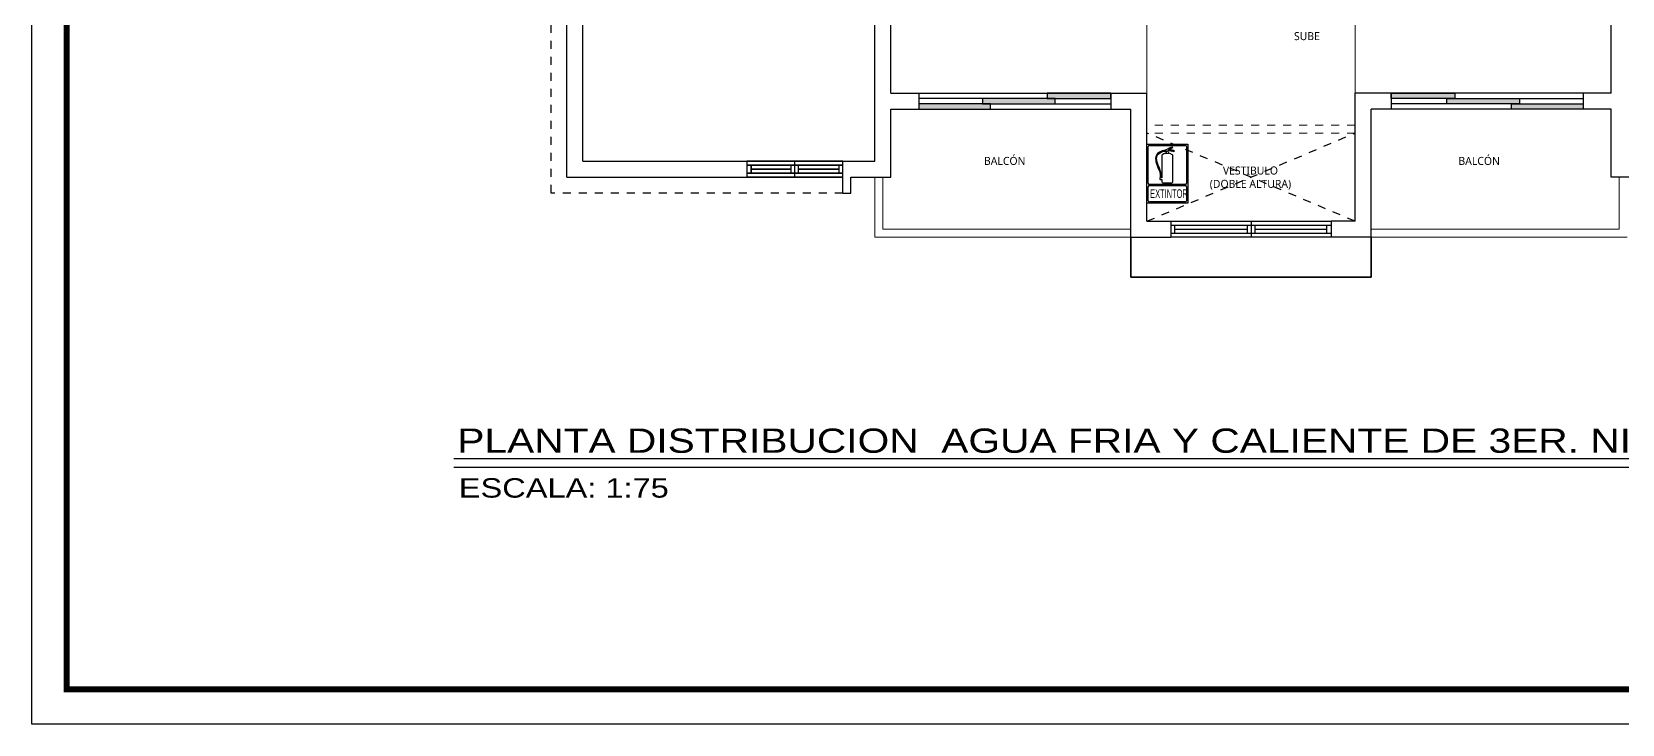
# Model space of a CAD drawing. Header units: feet. Extents: x 1019 to 2236, y -546 to 122.
# Drawn here: x 1054.27 to 1074.15, y -144.98 to -136.33 of the extents above; entities that cross this region are included whole.
import ezdxf

# ---------------------------------------------------------------- set-up
doc = ezdxf.new("R2010")
doc.units = ezdxf.units.FT
doc.header["$LTSCALE"] = 0.05
doc.header["$MEASUREMENT"] = 0
doc.linetypes.add('DASHED2', pattern=[0.375, 0.25, -0.125])
doc.linetypes.add('HIDDEN', pattern=[9.525, 6.35, -3.175])
for name, color, linetype, lineweight in [('A-GENM', 8, 'Continuous', 9), ('A-WALL', 7, 'Continuous', 25), ('AGUA POTABLE', 5, 'HIDDEN', 35), ('closet', 8, 'Continuous', 5), ('escalera', 8, 'DASHED2', 0), ('MB', 8, 'Continuous', 20)]:
    doc.layers.add(name, color=color, linetype=linetype, lineweight=lineweight)
for name, color, linetype in [('ANNDTOBJ', 2, 'Continuous'), ('MARCO', 1, 'Continuous'), ('PERT-VENT', 8, 'Continuous'), ('PISO', 8, 'Continuous'), ('textos', 7, 'Continuous'), ('TEXXT', 2, 'Continuous'), ('TXT', 2, 'Continuous'), ('VUELO', 8, 'HIDDEN')]:
    doc.layers.add(name, color=color, linetype=linetype)
doc.styles.add('ads', font='trebuc.ttf', dxfattribs={"height": 0.14})
doc.styles.add('COMIN Simb Señalizacion', font='')
doc.styles.add('DAMIAN', font='arial.ttf', dxfattribs={"height": 0.12})
doc.styles.get('COMIN Simb Señalizacion').set_extended_font_data('Humanst521 BT')

# ---------------------------------------------------------------- blocks, each defined once
blk = doc.blocks.new('A$C6DF15AF1')
for points in [[(1.603, 0.133), (2.4, 0.133), (2.4, 0.2), (1.603, 0.2)], [(0, 0), (0.896, 0), (0.896, 0.067), (0, 0.067)], [(0.796, 0.067), (1.703, 0.067), (1.703, 0.133), (0.796, 0.133)]]:
    blk.add_hatch(color=256).paths.add_polyline_path(points)
at = {"layer": 'PERT-VENT', "extrusion": (-6.28888e-16, -1.94037e-15, -1)}
for points in [[(-1.603, 0.133), (-2.4, 0.133), (-2.4, 0.2), (-1.603, 0.2)], [(0, 0), (-0.896, 0), (-0.896, 0.067), (0, 0.067)], [(-0.796, 0.067), (-1.703, 0.067), (-1.703, 0.133), (-0.796, 0.133)]]:
    blk.add_lwpolyline(points, close=True, dxfattribs=at)
at = {"layer": 'PISO'}
for p, q in [((0, 0.2), (2.4, 0.2)), ((0, 0), (2.4, 0))]:
    blk.add_line(p, q, dxfattribs=at)
at = {"layer": 'PISO', "extrusion": (-6.28888e-16, -1.94037e-15, -1)}
for p, q in [((0.796, 0.133), (0, 0.133)), ((1.703, 0.067), (2.4, 0.067))]:
    blk.add_line(p, q, dxfattribs=at)
blk = doc.blocks.new('A$C78C8556F')
at = {"layer": 'PERT-VENT', "extrusion": (-2.36659e-12, 8.94772e-16, -1)}
for p, q in [((0, 0.2), (2, 0.2)), ((1, 0.2), (1, 0)), ((0, 0.15), (2, 0.15)), ((0, 0.05), (2, 0.05)), ((2, 0), (0, 0)), ((0.047, 0.1), (0.953, 0.1)), ((0.953, 0.15), (0.953, 0.05)), ((1.047, 0.15), (1.047, 0.05)), ((1.047, 0.1), (1.946, 0.1)), ((1.946, 0.05), (1.946, 0.15))]:
    blk.add_line(p, q, dxfattribs=at)
at = {"layer": 'PERT-VENT'}
blk.add_line((0.047, 0.05), (0.047, 0.15), dxfattribs=at)
blk = doc.blocks.new('A$C72735B25')
at = {"layer": 'PERT-VENT', "extrusion": (-1.27878e-17, -1.31713e-15, -1)}
for p, q in [((0, 0), (0, 1.203)), ((0.05, 0), (0.05, 1.203)), ((0.15, 0), (0.15, 1.203)), ((0.2, 0), (0.2, 1.203)), ((0.1, 0.648), (0.1, 1.149)), ((0.2, 0.602), (0, 0.602)), ((0.15, 0.648), (0.05, 0.648)), ((0.15, 0.555), (0.05, 0.555)), ((0.1, 0.05), (0.1, 0.555)), ((0.05, 0.05), (0.15, 0.05))]:
    blk.add_line(p, q, dxfattribs=at)
at = {"layer": 'PERT-VENT', "extrusion": (-1.27878e-17, 1.31713e-15, -1)}
blk.add_line((0.05, 1.153), (0.15, 1.153), dxfattribs=at)
blk = doc.blocks.new('A$C3F8C01F5')
at = {"layer": 'ANNDTOBJ'}
for p, q in [((0, 0.223), (0.1543, 0.223)), ((0, 0), (0, 0.223)), ((0.0049, 0.0751), (0.0049, 0.2139)), ((0.0091, 0.2181), (0.1451, 0.2181)), ((0.0369, 0.1838), (0.0345, 0.1794)), ((0.04, 0.1881), (0.0369, 0.1838)), ((0.0389, 0.1796), (0.0421, 0.185)), ((0.0432, 0.1906), (0.04, 0.1881)), ((0.0421, 0.185), (0.0475, 0.1892)), ((0.0476, 0.1934), (0.0432, 0.1906)), ((0.0475, 0.1892), (0.0533, 0.1923)), ((0.052, 0.1957), (0.0476, 0.1934)), ((0.0576, 0.1978), (0.052, 0.1957)), ((0.0533, 0.1923), (0.06, 0.195)), ((0.0636, 0.1996), (0.0576, 0.1978)), ((0.06, 0.195), (0.0641, 0.1961)), ((0.0689, 0.1999), (0.0636, 0.1996)), ((0.0641, 0.1961), (0.0737, 0.1961)), ((0.0724, 0.1999), (0.0689, 0.1999)), ((0.0721, 0.1913), (0.0697, 0.1882)), ((0.0697, 0.1882), (0.0832, 0.1885)), ((0.0728, 0.1953), (0.0721, 0.1945)), ((0.0721, 0.1945), (0.0721, 0.1913)), ((0.081, 0.207), (0.0724, 0.2016)), ((0.0724, 0.2016), (0.0724, 0.1999)), ((0.0737, 0.1953), (0.0728, 0.1953)), ((0.0737, 0.1961), (0.0737, 0.1953)), ((0.0785, 0.1965), (0.0793, 0.1968)), ((0.0785, 0.1955), (0.0785, 0.1965)), ((0.0804, 0.1945), (0.0785, 0.1955)), ((0.0793, 0.1984), (0.0803, 0.1987)), ((0.0793, 0.1968), (0.0793, 0.1984)), ((0.0803, 0.1987), (0.0855, 0.1988)), ((0.0811, 0.1912), (0.0804, 0.1945)), ((0.0901, 0.2103), (0.081, 0.207)), ((0.0832, 0.1885), (0.0811, 0.1912)), ((0.0829, 0.2022), (0.0835, 0.2042)), ((0.0857, 0.2022), (0.0829, 0.2022)), ((0.0835, 0.2042), (0.0949, 0.2096)), ((0.0855, 0.1988), (0.0907, 0.1983)), ((0.091, 0.2015), (0.0857, 0.2022)), ((0.0967, 0.2119), (0.0901, 0.2103)), ((0.0907, 0.1983), (0.091, 0.1973)), ((0.0959, 0.2006), (0.091, 0.2015)), ((0.091, 0.1973), (0.0925, 0.1965)), ((0.0925, 0.1965), (0.0949, 0.1976)), ((0.0949, 0.2096), (0.0974, 0.2103)), ((0.0949, 0.1976), (0.0967, 0.1977)), ((0.1018, 0.1988), (0.0959, 0.2006)), ((0.0974, 0.2103), (0.0967, 0.2119)), ((0.0967, 0.1977), (0.0981, 0.1967)), ((0.0981, 0.1967), (0.0991, 0.1959)), ((0.0991, 0.1959), (0.1038, 0.1966)), ((0.1033, 0.1975), (0.1018, 0.1988)), ((0.1038, 0.1966), (0.1033, 0.1975)), ((0.1493, 0.2139), (0.1493, 0.0751)), ((0.1543, 0.223), (0.1543, 0)), ((0.0336, 0.176), (0.0328, 0.1691)), ((0.0328, 0.1691), (0.0329, 0.1629)), ((0.0329, 0.1629), (0.0339, 0.1574)), ((0.0345, 0.1794), (0.0336, 0.176)), ((0.0339, 0.1574), (0.0353, 0.151)), ((0.0353, 0.151), (0.0374, 0.1455)), ((0.0364, 0.1694), (0.037, 0.1744)), ((0.0367, 0.1619), (0.0364, 0.1694)), ((0.0383, 0.1544), (0.0367, 0.1619)), ((0.037, 0.1744), (0.0389, 0.1796)), ((0.0374, 0.1455), (0.0412, 0.1353)), ((0.042, 0.1439), (0.0383, 0.1544)), ((0.0412, 0.1353), (0.0469, 0.1207)), ((0.0468, 0.1321), (0.042, 0.1439)), ((0.0504, 0.1233), (0.0468, 0.1321)), ((0.0469, 0.1207), (0.0488, 0.1154)), ((0.0529, 0.1164), (0.0504, 0.1233)), ((0.0563, 0.1793), (0.0563, 0.0952)), ((0.0978, 0.0811), (0.0978, 0.1793)), ((0.0049, 0.0091), (0.0049, 0.0619)), ((0.1451, 0.0709), (0.0091, 0.0709)), ((0.0091, 0.0661), (0.1451, 0.0661)), ((0.0504, 0.0962), (0.0486, 0.0953)), ((0.0486, 0.0953), (0.0486, 0.09)), ((0.0486, 0.09), (0.0496, 0.0892)), ((0.0488, 0.1154), (0.0502, 0.108)), ((0.0502, 0.1063), (0.0496, 0.1058)), ((0.0496, 0.1058), (0.0496, 0.0996)), ((0.0496, 0.0996), (0.0504, 0.0989)), ((0.0496, 0.0892), (0.0563, 0.0892)), ((0.0502, 0.108), (0.0502, 0.1063)), ((0.0504, 0.0989), (0.0504, 0.0962)), ((0.0539, 0.1108), (0.0529, 0.1164)), ((0.0541, 0.1063), (0.0539, 0.1108)), ((0.0546, 0.1058), (0.0541, 0.1063)), ((0.0541, 0.0991), (0.0546, 0.0996)), ((0.0541, 0.0967), (0.0541, 0.0991)), ((0.055, 0.0952), (0.0541, 0.0967)), ((0.0546, 0.0996), (0.0546, 0.1058)), ((0.0563, 0.0952), (0.055, 0.0952)), ((0.0563, 0.0892), (0.0563, 0.0811)), ((0.0605, 0.0769), (0.0936, 0.0769)), ((0.1493, 0.0619), (0.1493, 0.0091)), ((0.1543, 0), (0, 0)), ((0.1451, 0.0049), (0.0091, 0.0049))]:
    blk.add_line(p, q, dxfattribs=at)
at = {"layer": 'ANNDTOBJ', "linetype": 'Continuous', "ltscale": 5}
blk.add_line((0.117, 0), (0, 0), dxfattribs=at)
at = {"layer": 'ANNDTOBJ'}
for centre, radius, start, end in [((0.0091, 0.2139), 0.0042, 90, 180), ((0.06, 0.1793), 0.00374, 129.00802, 180), ((0.077, 0.1583), 0.0308, 103.75823, 129.00802), ((0.077, 0.1583), 0.0308, 50.99198, 78.4551), ((0.094, 0.1793), 0.00374, 0, 50.99198), ((0.1451, 0.2139), 0.0042, 0, 90), ((0.0091, 0.0751), 0.0042, 180, 270), ((0.0091, 0.0619), 0.0042, 90, 180), ((0.0605, 0.0811), 0.0042, 180, 270), ((0.0936, 0.0811), 0.0042, 270, 0), ((0.1451, 0.0751), 0.0042, 270, 0), ((0.1451, 0.0619), 0.0042, 0, 90), ((0.0091, 0.0091), 0.0042, 180, 270), ((0.1451, 0.0091), 0.0042, 270, 0)]:
    blk.add_arc(centre, radius, start, end, dxfattribs=at)
at = {"layer": 'ANNDTOBJ', "style": 'COMIN Simb Señalizacion', "width": 0.56}
blk.add_text('EXTINTOR', height=0.03299, dxfattribs=at).set_placement((0.0121, 0.0194))

msp = doc.modelspace()

# ---------------------------------------------------------------- linework, layer by layer
at = {"layer": 'A-GENM'}
for p, q in [((1064.81, -138.897), (1064.81, -138.147)), ((1064.91, -138.797), (1064.91, -138.147)), ((1074.11, -138.797), (1074.11, -138.147)), ((1068.01, -138.897), (1064.81, -138.897)), ((1068.01, -138.797), (1064.91, -138.797)), ((1071.01, -138.797), (1074.11, -138.797)), ((1071.01, -138.897), (1074.21, -138.897))]:
    msp.add_line(p, q, dxfattribs=at)
at = {"layer": 'A-WALL'}
for p, q in [((1074.01, -137.097), (1074.01, -132.497)), ((1064.81, -137.947), (1064.81, -132.947)), ((1065.01, -137.097), (1065.01, -132.947)), ((1060.96, -138.147), (1060.96, -135.246)), ((1061.16, -137.947), (1061.16, -135.246)), ((1065.01, -137.097), (1065.36, -137.097)), ((1065.36, -137.097), (1065.36, -137.297)), ((1067.76, -137.097), (1068.21, -137.097)), ((1067.76, -137.097), (1067.76, -137.297)), ((1068.21, -138.697), (1068.21, -137.097)), ((1071.26, -137.097), (1070.81, -137.097)), ((1070.81, -138.697), (1070.81, -137.097)), ((1071.26, -137.097), (1071.26, -137.297)), ((1074.01, -137.097), (1073.66, -137.097)), ((1073.66, -137.097), (1073.66, -137.297)), ((1065.01, -138.147), (1065.01, -137.297)), ((1065.01, -137.297), (1065.36, -137.297)), ((1067.76, -137.297), (1068.01, -137.297)), ((1068.01, -138.897), (1068.01, -137.297)), ((1071.26, -137.297), (1071.01, -137.297)), ((1071.01, -138.897), (1071.01, -137.297)), ((1074.01, -137.297), (1073.66, -137.297)), ((1074.01, -138.147), (1074.01, -137.297)), ((1061.16, -137.947), (1063.207, -137.947)), ((1064.41, -137.947), (1064.81, -137.947)), ((1060.96, -138.147), (1063.207, -138.147)), ((1064.51, -138.147), (1065.01, -138.147)), ((1074.51, -138.147), (1074.01, -138.147)), ((1064.41, -138.347), (1064.51, -138.347)), ((1068.21, -138.697), (1068.51, -138.697)), ((1068.51, -138.697), (1068.51, -138.897)), ((1070.81, -138.697), (1070.51, -138.697)), ((1070.51, -138.697), (1070.51, -138.897)), ((1068.01, -138.897), (1068.51, -138.897)), ((1071.01, -138.897), (1070.51, -138.897))]:
    msp.add_line(p, q, dxfattribs=at)
at = {"layer": 'A-WALL', "extrusion": (-6.28888e-16, -1.93323e-15, -1)}
for p, q in [((1063.207, -137.947), (1063.207, -138.147)), ((1064.41, -138.347), (1064.41, -137.947)), ((1064.51, -138.347), (1064.51, -138.147))]:
    msp.add_line(p, q, dxfattribs=at)
at = {"layer": 'closet'}
for p, q in [((1068.21, -136.097), (1068.21, -137.097)), ((1070.81, -136.097), (1070.81, -137.097))]:
    msp.add_line(p, q, dxfattribs=at)
at = {"layer": 'escalera'}
for p, q in [((1070.81, -137.497), (1068.21, -137.497)), ((1070.81, -137.597), (1068.21, -137.597))]:
    msp.add_line(p, q, dxfattribs=at)
at = {"layer": 'MARCO'}
msp.add_lwpolyline([(1054.272, -102.982), (1118.772, -102.982), (1118.772, -144.982), (1054.272, -144.982)], close=True, dxfattribs=at)
at = {"layer": 'MARCO', "const_width": 0.075}
msp.add_lwpolyline([(1111.6, -103.416), (1054.706, -103.416), (1054.706, -144.548), (1111.6, -144.548)], close=True, dxfattribs=at)
at = {"layer": 'MB', "lineweight": 35, "extrusion": (-2.36783e-12, 8.94772e-16, -1)}
for q in [(1068.01, -138.897), (1071.01, -139.397)]:
    msp.add_line((1068.01, -139.397), q, dxfattribs=at)
at = {"layer": 'MB', "lineweight": 35, "extrusion": (2.36783e-12, 8.94772e-16, -1)}
msp.add_line((1071.01, -139.397), (1071.01, -138.897), dxfattribs=at)
at = {"layer": 'PERT-VENT', "extrusion": (-6.28888e-16, -1.93323e-15, -1)}
for p, q in [((1064.41, -137.947), (1063.207, -137.947)), ((1063.809, -138.147), (1063.809, -137.947)), ((1064.41, -137.997), (1063.207, -137.997)), ((1064.41, -138.097), (1063.207, -138.097)), ((1064.41, -138.147), (1063.207, -138.147)), ((1063.261, -137.997), (1063.261, -138.097)), ((1063.762, -138.047), (1063.261, -138.047)), ((1063.762, -138.097), (1063.762, -137.997)), ((1063.855, -138.097), (1063.855, -137.997)), ((1064.36, -138.047), (1063.855, -138.047)), ((1064.36, -137.997), (1064.36, -138.097))]:
    msp.add_line(p, q, dxfattribs=at)
at = {"layer": 'TEXXT', "color": 4}
msp.add_line((1059.546, -141.661), (1078.357, -141.661), dxfattribs=at)
at = {"layer": 'TEXXT', "color": 3}
msp.add_line((1059.546, -141.77), (1078.481, -141.77), dxfattribs=at)
at = {"layer": 'VUELO', "ltscale": 0.02}
for p, q in [((1060.76, -134.043), (1060.76, -138.347)), ((1068.21, -138.697), (1070.81, -137.597)), ((1070.81, -138.697), (1068.21, -137.597)), ((1064.41, -138.347), (1060.76, -138.347))]:
    msp.add_line(p, q, dxfattribs=at)

# ---------------------------------------------------------------- block references
for name, p in [('A$C6DF15AF1', (1065.36, -137.297)), ('A$C78C8556F', (1068.51, -138.897))]:
    msp.add_blockref(name, p)
at = {"xscale": -1}
msp.add_blockref('A$C6DF15AF1', (1073.66, -137.297), dxfattribs=at)
at = {"rotation": 270}
msp.add_blockref('A$C72735B25', (1063.207, -137.947), dxfattribs=at)
at = {"layer": 'AGUA POTABLE', "ltscale": 3, "xscale": 3.3, "yscale": 3.3, "zscale": 3.3}
msp.add_blockref('A$C3F8C01F5', (1068.21, -138.471), dxfattribs=at)

# ---------------------------------------------------------------- texts
at = {"layer": 'textos', "color": 7, "style": 'DAMIAN', "width": 1.2}
for s, height, p in [('PLANTA DISTRIBUCION  AGUA FRIA Y CALIENTE DE 3ER. NIVEL, BLOQUE A', 0.30347, (1059.59, -141.591)), (' ESCALA: 1:75', 0.24277, (1059.496, -142.151))]:
    msp.add_text(s, height=height, dxfattribs=at).set_placement(p)
at = {"layer": 'TXT', "char_height": 0.1, "width": 2.688, "attachment_point": 2, "style": 'ads'}
for s, insert in [('SUBE', (1070.209, -136.335)), ('BALCÓN', (1066.432, -137.894)), ('BALCÓN', (1072.362, -137.894)), ('VESTIBULO\\P(DOBLE ALTURA)', (1069.503, -138.014))]:
    msp.add_mtext(s, dxfattribs=dict(at, insert=insert))

doc.saveas('drawing.dxf')
